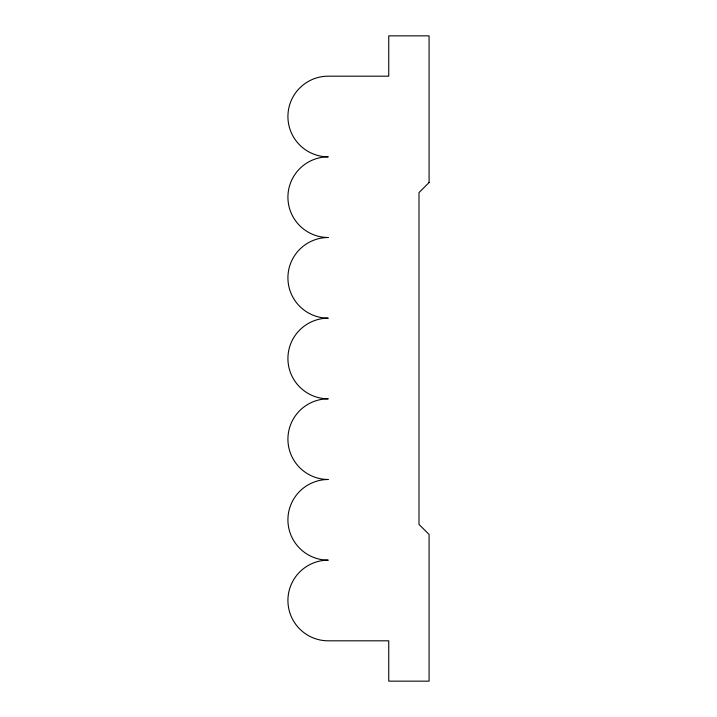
<?xml version="1.0" encoding="UTF-8"?>
<svg xmlns="http://www.w3.org/2000/svg" width="717" height="717" viewBox="0 0 717 717"><rect width="100%" height="100%" fill="white"/><g stroke="black" fill="none" stroke-linecap="round" stroke-linejoin="round"><path stroke-width="1.08" d="M429.08 182.521L418.997 192.604L418.997 524.396L429.08 534.479L429.08 681.15L388.748 681.15L388.748 640.819L328.252 640.819A40.331 40.331 0 0 1 287.92 600.487A40.331 40.331 0 0 1 328.252 560.156A40.331 40.331 0 0 1 287.92 519.825A40.331 40.331 0 0 1 328.252 479.494A40.331 40.331 0 0 1 287.92 439.163A40.331 40.331 0 0 1 328.252 398.831A40.331 40.331 0 0 1 287.92 358.5A40.331 40.331 0 0 1 328.252 318.169A40.331 40.331 0 0 1 287.92 277.837A40.331 40.331 0 0 1 328.252 237.506A40.331 40.331 0 0 1 287.92 197.175A40.331 40.331 0 0 1 328.252 156.844A40.331 40.331 0 0 1 287.92 116.513A40.331 40.331 0 0 1 328.252 76.181L388.748 76.181L388.748 35.85L429.08 35.85L429.08 182.521"/></g></svg>
